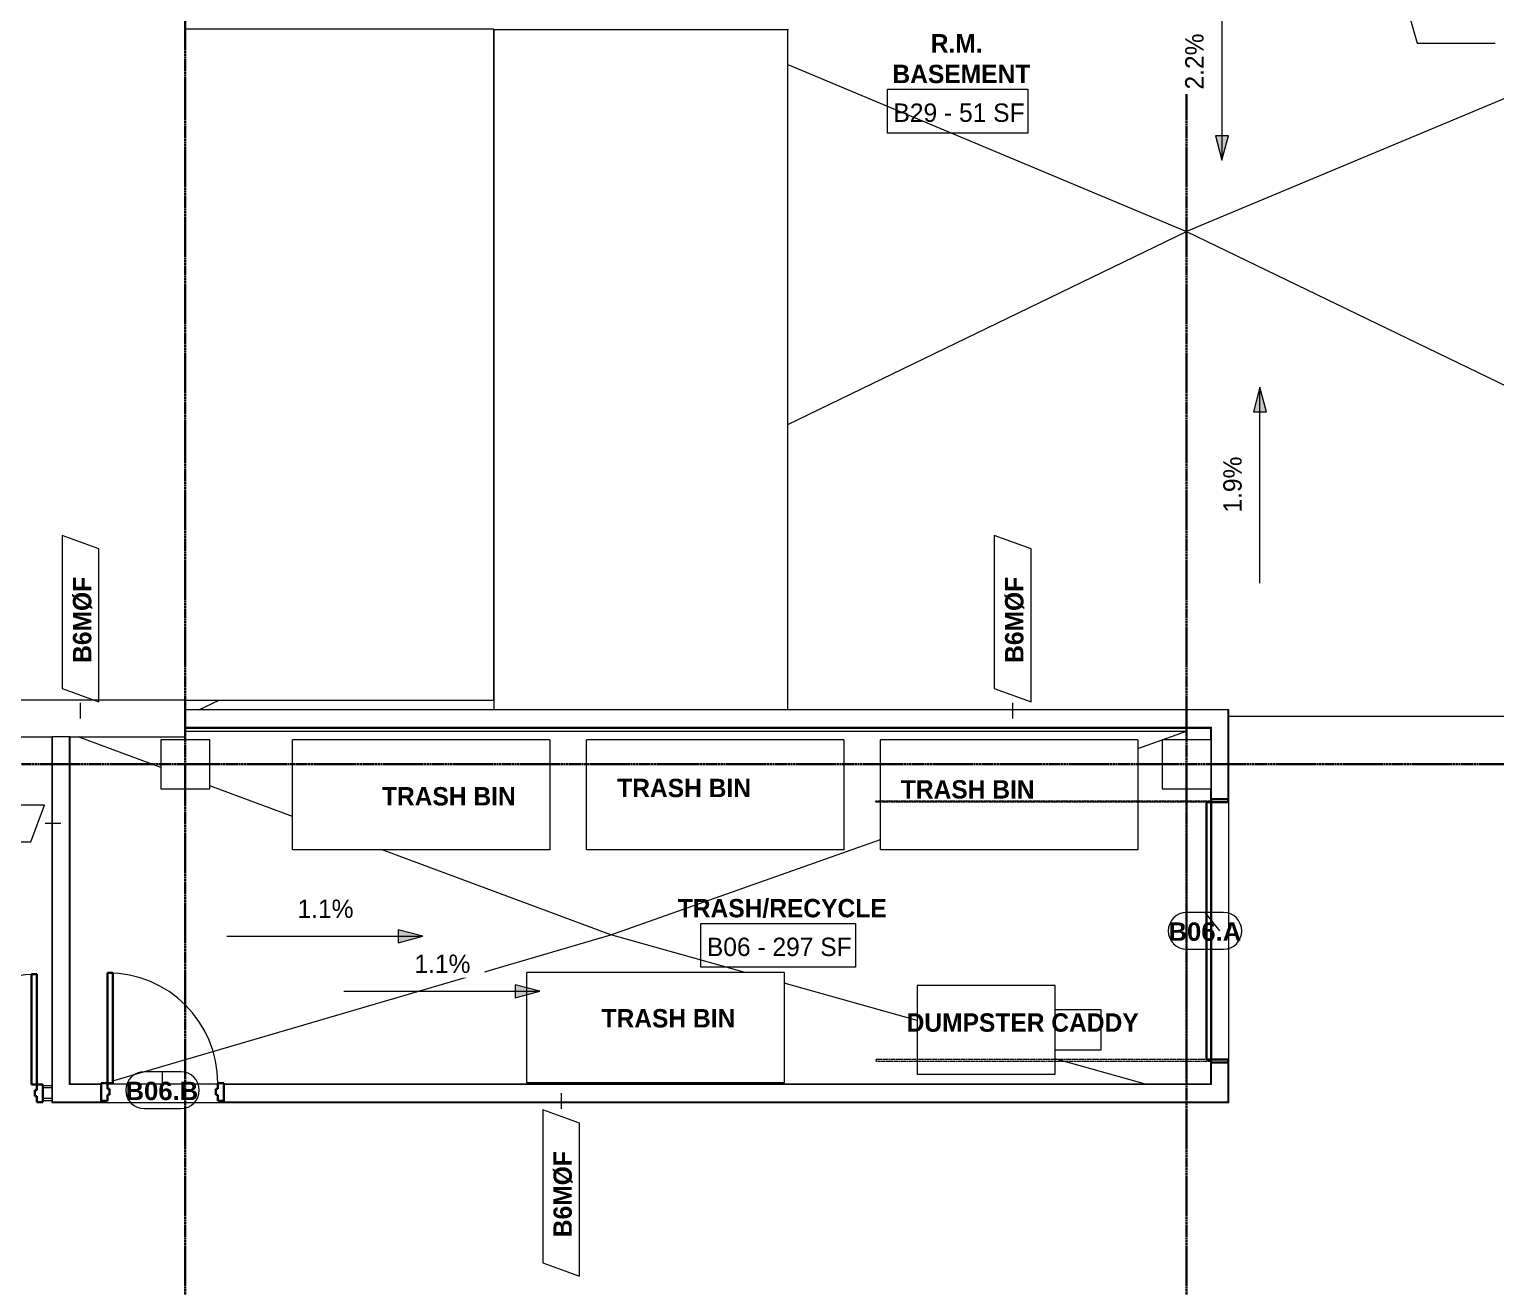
# Model space of a CAD drawing. Header units: inches. Extents: x -4110 to -1846, y 9754 to 12280.
# Drawn here: x -3205.2 to -2726.4, y 11364.6 to 11775.2 of the extents above; entities that cross this region are included whole.
import ezdxf

# ---------------------------------------------------------------- set-up
doc = ezdxf.new("R2010")
doc.units = ezdxf.units.IN
doc.header["$MEASUREMENT"] = 0
doc.linetypes.add('Dash', pattern=[0.25, 0.125, -0.125])
doc.linetypes.add('Grid Line 1_2_', pattern=[0.875, 0.5, -0.125, 0.125, -0.125])
for name, color, linetype, lineweight in [('0-1', 7, 'Continuous', 5), ('A-AREA-IDEN', 2, 'Continuous', 9), ('A-DOOR-2', 250, 'Continuous', 9), ('A-DOOR-3', 8, 'Continuous', 9), ('A-DOOR-4', 31, 'Continuous', 30), ('A-DOOR-FRAM', 31, 'Continuous', 30), ('A-DOOR-HDLN-1', 250, 'Dash', 9), ('A-DOOR-IDEN', 31, 'Continuous', 9), ('A-FLOR-1', 8, 'Continuous', 9), ('A-FLOR-2', 250, 'Continuous', 9), ('A-GENM-1', 250, 'Continuous', 9), ('A-WALL', 113, 'Continuous', 18), ('A-WALL-1', 10, 'Continuous', 18), ('A-WALL-IDEN', 211, 'Continuous', 9), ('G-ANNO-DIMS', 111, 'Continuous', 9), ('G-ANNO-TEXT', 231, 'Continuous', 9), ('I-WALL-2', 2, 'Continuous', 9), ('Q-SPCQ-1', 250, 'Continuous', 9), ('S-COLS-1', 250, 'Continuous', 9), ('S-FNDN-1', 250, 'Continuous', 9), ('S-FNDN-2', 32, 'Continuous', 9), ('S-GRID-1', 1, 'Grid Line 1_2_', 30)]:
    doc.layers.add(name, color=color, linetype=linetype, lineweight=lineweight)
doc.styles.add('Arial_B', font='arialbd.ttf', dxfattribs={"height": 6})
doc.styles.add('Century Gothic', font='ufonts.com_century-gothic.ttf', dxfattribs={"height": 6})
doc.styles.add('Century Gothic_B', font='GOTHICB.TTF', dxfattribs={"height": 6})

# ---------------------------------------------------------------- blocks, each defined once
blk = doc.blocks.new('CTR - 1st Phase - Shell_rvt-1-ENLARGED FLOOR PLAN - BASEMENT')
at = {"layer": 'A-FLOR-1'}
for p, q in [((-2521.39, 11837.19), (-2827.32, 11709.19)), ((-2957.55, 11763.68), (-2827.32, 11709.19)), ((-2957.55, 11646.12), (-2827.32, 11709.19)), ((-2827.32, 11709.19), (-2500.32, 11550.83)), ((-3149.86, 11552.99), (-3143.25, 11556.19)), ((-2500.32, 11550.83), (-2813.51, 11550.83)), ((-3162.32, 11534.16), (-3189.27, 11544.19)), ((-3154.32, 11546.03), (-2827.32, 11546.03)), ((-2843.26, 11540.39), (-2827.32, 11546.03)), ((-2827.32, 11546.03), (-2827.32, 11543.19)), ((-3119.26, 11518.14), (-3146.32, 11528.21)), ((-2827.32, 11527.19), (-2827.32, 11430.8)), ((-3015.33, 11479.46), (-2927.26, 11510.65)), ((-3015.33, 11479.46), (-3089.97, 11507.24)), ((-3177.95, 11431.82), (-3015.33, 11479.46)), ((-2971.48, 11467.24), (-3015.33, 11479.46)), ((-2915.26, 11451.57), (-2958.75, 11463.69)), ((-2840.78, 11430.8), (-2870.26, 11439.02)), ((-3180.35, 11431.11), (-3179.7, 11431.31))]:
    blk.add_line(p, q, dxfattribs=at)
at = {"layer": 'A-FLOR-2'}
blk.add_line((-2957.55, 11775.19), (-2957.55, 11774.99), dxfattribs=at)
blk = doc.blocks.new('CTR - 1st Phase - Structure_rvt-1-ENLARGED FLOOR PLAN - BASEMENT')
at = {"layer": 'A-FLOR-2'}
for p, q in [((-3053.55, 11775.19), (-3154.32, 11775.19)), ((-3053.55, 11556.19), (-3053.55, 11775.19)), ((-2957.55, 11774.99), (-3053.55, 11774.99)), ((-3053.55, 11774.99), (-3053.55, 11552.99)), ((-2957.55, 11552.99), (-2957.55, 11774.99)), ((-3154.32, 11556.19), (-3053.55, 11556.19))]:
    blk.add_line(p, q, dxfattribs=at)
at = {"layer": 'A-WALL-1'}
blk.add_line((-3191.89, 11544.19), (-3197.89, 11544.19), dxfattribs=at)
at = {"layer": 'S-COLS-1'}
for p, q in [((-3146.32, 11543.19), (-3162.32, 11543.19)), ((-3162.32, 11543.19), (-3162.32, 11543.11)), ((-3162.32, 11543.11), (-3162.32, 11527.27)), ((-3146.32, 11543.11), (-3146.32, 11543.19)), ((-3146.32, 11527.27), (-3146.32, 11543.11)), ((-2819.51, 11543.19), (-2835.32, 11543.19)), ((-2835.32, 11543.19), (-2835.32, 11543.11)), ((-2835.32, 11543.11), (-2835.32, 11527.27)), ((-2819.32, 11543.19), (-2819.51, 11543.19)), ((-2819.32, 11543.11), (-2819.32, 11543.19)), ((-2819.32, 11527.27), (-2819.32, 11543.11)), ((-3162.32, 11527.27), (-3162.32, 11527.19)), ((-3162.32, 11527.19), (-3146.32, 11527.19)), ((-3146.32, 11527.19), (-3146.32, 11527.27)), ((-2835.32, 11527.27), (-2835.32, 11527.19)), ((-2835.32, 11527.19), (-2819.51, 11527.19)), ((-2819.51, 11527.19), (-2819.32, 11527.19)), ((-2819.32, 11527.19), (-2819.32, 11527.27))]:
    blk.add_line(p, q, dxfattribs=at)
at = {"layer": 'S-FNDN-1'}
for p, q in [((-3154.32, 11556.19), (-3433.32, 11556.19)), ((-3154.32, 11544.19), (-3154.32, 11556.19)), ((-2819.51, 11552.99), (-3154.32, 11552.99)), ((-3154.32, 11552.99), (-3154.32, 11546.99)), ((-2813.51, 11552.99), (-2819.51, 11552.99)), ((-2813.51, 11424.8), (-2813.51, 11552.99)), ((-3433.32, 11544.19), (-3197.89, 11544.19)), ((-3197.89, 11544.19), (-3197.89, 11430.8)), ((-3191.89, 11430.8), (-3191.89, 11544.19)), ((-3191.89, 11544.19), (-3154.32, 11544.19)), ((-3154.32, 11546.99), (-2819.51, 11546.99)), ((-2819.51, 11546.99), (-2819.51, 11543.19)), ((-2819.51, 11543.19), (-2819.32, 11543.19)), ((-2819.32, 11543.19), (-2819.32, 11543.11)), ((-2819.32, 11543.11), (-2819.32, 11527.27)), ((-2819.51, 11527.19), (-2819.51, 11522.8)), ((-2819.32, 11527.19), (-2819.51, 11527.19)), ((-2819.32, 11527.27), (-2819.32, 11527.19)), ((-2819.51, 11438.8), (-2819.51, 11430.8)), ((-3197.89, 11430.8), (-3197.89, 11424.8)), ((-3181.7, 11430.8), (-3191.89, 11430.8)), ((-3143.7, 11430.8), (-3179.7, 11430.8)), ((-2819.51, 11430.8), (-3141.7, 11430.8)), ((-3197.89, 11424.8), (-2819.51, 11424.8)), ((-2819.51, 11424.8), (-2813.51, 11424.8))]:
    blk.add_line(p, q, dxfattribs=at)
at = {"layer": 'S-GRID-1'}
for p, q in [((-3154.32, 9772.61), (-3154.32, 12247.5)), ((-2827.32, 9772.61), (-2827.32, 12247.5)), ((-1846.46, 11535.19), (-4076.95, 11535.19))]:
    blk.add_line(p, q, dxfattribs=at)
blk = doc.blocks.new('Trash_Bin_3753 - 2-Yard Bin-2253474-ENLARGED FLOOR PLAN - BASEMENT')
at = {"layer": 'Q-SPCQ-1'}
for p, q in [((-42, -18), (-42, 18)), ((42, 18), (-42, 18)), ((42, 18), (42, -18)), ((42, -18), (-42, -18))]:
    blk.add_line(p, q, dxfattribs=at)
blk = doc.blocks.new('HOLLOW METAL - HM - METAL LEAF - 3-0 x 7-0-2191985-ENLARGED FLOOR PLAN - BASEMENT')
at = {"layer": 'A-DOOR-2'}
blk.add_arc((18, 3.125), 36, 90, 180, dxfattribs=at)
at = {"layer": 'A-DOOR-4'}
for p, q in [((18, 39.125), (16.25, 39.125)), ((16.25, 39.125), (16.25, 3.125)), ((18, 3.125), (18, 39.125)), ((16.25, 3.125), (18, 3.125))]:
    blk.add_line(p, q, dxfattribs=at)
at = {"layer": 'A-DOOR-FRAM'}
for p, q in [((-18, 3.125), (-20, 3.125)), ((-20, 3.125), (-20, -2.625)), ((-18, 1.1875), (-18, 3.125)), ((-17.375, 1.1875), (-18, 1.1875)), ((-17.375, -0.6875), (-17.375, 1.1875)), ((18, 1.1875), (17.375, 1.1875)), ((17.375, 1.1875), (17.375, -0.6875)), ((18, 3.125), (18, 1.1875)), ((20, 3.125), (18, 3.125)), ((20, -2.625), (20, 3.125)), ((-20, -2.625), (-18, -2.625)), ((-18, -2.625), (-18, -0.6875)), ((-18, -0.6875), (-17.375, -0.6875)), ((17.375, -0.6875), (18, -0.6875)), ((18, -0.6875), (18, -2.625)), ((18, -2.625), (20, -2.625))]:
    blk.add_line(p, q, dxfattribs=at)
blk = doc.blocks.new('HOLLOW METAL - HM - METAL LEAF - 3-0 x 7-0-2191988-ENLARGED FLOOR PLAN - BASEMENT')
at = {"layer": 'A-DOOR-2'}
blk.add_arc((18, -3.5625), 36, 180, 270, dxfattribs=at)
at = {"layer": 'A-DOOR-4'}
for p, q in [((16.25, -3.5625), (18, -3.5625)), ((16.25, -39.5625), (16.25, -3.5625)), ((18, -3.5625), (18, -39.5625)), ((18, -39.5625), (16.25, -39.5625))]:
    blk.add_line(p, q, dxfattribs=at)
at = {"layer": 'A-DOOR-FRAM'}
for p, q in [((-20, 2.1875), (-18, 2.1875)), ((-20, -3.5625), (-20, 2.1875)), ((-18, 2.1875), (-18, 0.25)), ((-18, 0.25), (-17.375, 0.25)), ((-17.375, 0.25), (-17.375, -1.625)), ((17.375, 0.25), (18, 0.25)), ((17.375, -1.625), (17.375, 0.25)), ((18, 2.1875), (20, 2.1875)), ((18, 0.25), (18, 2.1875)), ((20, 2.1875), (20, -3.5625)), ((-18, -3.5625), (-20, -3.5625)), ((-18, -1.625), (-18, -3.5625)), ((-17.375, -1.625), (-18, -1.625)), ((18, -1.625), (17.375, -1.625)), ((18, -3.5625), (18, -1.625)), ((20, -3.5625), (18, -3.5625))]:
    blk.add_line(p, q, dxfattribs=at)
blk = doc.blocks.new('OVERHEAD GARAGE DOOR - 7_X8_-2198361-ENLARGED FLOOR PLAN - BASEMENT')
at = {"layer": 'A-DOOR-4'}
for p, q in [((42, -2.9375), (-42, -2.9375)), ((-42, -2.9375), (-42, -4.4375)), ((-42, -4.4375), (42, -4.4375)), ((42, -4.4375), (42, -2.9375))]:
    blk.add_line(p, q, dxfattribs=at)
at = {"layer": 'A-DOOR-FRAM'}
for p, q in [((-42, 2.6875), (-43, 2.6875)), ((-43, 2.6875), (-43, -2.9375)), ((-42, -2.9375), (-42, 2.6875)), ((42, 2.6875), (42, -2.9375)), ((43, 2.6875), (42, 2.6875)), ((43, -2.9375), (43, 2.6875)), ((-43, -2.9375), (-42, -2.9375)), ((42, -2.9375), (43, -2.9375))]:
    blk.add_line(p, q, dxfattribs=at)
at = {"layer": 'A-DOOR-HDLN-1'}
for p, q in [((-42.5, -112.4375), (-42.5, -2.9375)), ((-42, -4.4375), (-42, -112.4375)), ((42, -4.4375), (42, -112.4375)), ((42.5, -112.4375), (42.5, -2.9375)), ((-42, -112.4375), (-42.5, -112.4375)), ((42, -112.4375), (42.5, -112.4375))]:
    blk.add_line(p, q, dxfattribs=at)
blk = doc.blocks.new('Dumpster Caddy - Dumpster Caddy-2254731-ENLARGED FLOOR PLAN - BASEMENT')
at = {"layer": 'A-GENM-1'}
for p, q in [((45, 29), (0, 29)), ((0, 29), (0, 0)), ((45, 0), (45, 29)), ((60, 21), (45, 21)), ((60, 8), (60, 21)), ((45, 8), (60, 8)), ((0, 0), (45, 0))]:
    blk.add_line(p, q, dxfattribs=at)
blk = doc.blocks.new('Door Tag - Plans-594102-ENLARGED FLOOR PLAN - BASEMENT')
at = {"layer": 'A-DOOR-IDEN'}
for p, q in [((0.09375, 0.09375), (-0.09375, 0.09375)), ((-0.09375, -0.09375), (0.09375, -0.09375))]:
    blk.add_line(p, q, dxfattribs=at)
for centre, start, end in [((-0.09375, 0), 90, 270), ((0.09375, 0), 270, 90)]:
    blk.add_arc(centre, 0.09375, start, end, dxfattribs=at)
blk = doc.blocks.new('Wall Tag - Arch Wall-633520-ENLARGED FLOOR PLAN - BASEMENT')
at = {"layer": 'A-WALL-IDEN'}
for p, q in [((-0.3561, 0.0937), (-0.4244, -0.0937)), ((0.4244, 0.0937), (-0.3561, 0.0937)), ((0.3561, -0.0937), (0.4244, 0.0937)), ((-0.4244, -0.0937), (0.3561, -0.0937))]:
    blk.add_line(p, q, dxfattribs=at)

msp = doc.modelspace()

# ---------------------------------------------------------------- hatches: boundary and pattern name
at = {"layer": 'G-ANNO-DIMS'}
for points in [[(-2815.8, 11732.43), (-2813.65, 11740.43), (-2817.94, 11740.43)], [(-2803.36, 11658.29), (-2805.51, 11650.29), (-2801.22, 11650.29)], [(-3038.56, 11461.08), (-3046.56, 11463.22), (-3046.56, 11458.93)]]:
    msp.add_hatch(color=256, dxfattribs=at).paths.add_polyline_path(points, flags=0)

# ---------------------------------------------------------------- linework, layer by layer
at = {"layer": 'A-AREA-IDEN', "flags": 128}
for points in [[(-2925.04, 11755.63), (-2879.22, 11755.63), (-2879.22, 11741.3), (-2925.04, 11741.3)], [(-2985.97, 11483.25), (-2935.46, 11483.25), (-2935.46, 11468.92), (-2985.97, 11468.92)]]:
    msp.add_lwpolyline(points, close=True, dxfattribs=at)
at = {"layer": 'A-DOOR-IDEN'}
for p, q in [((-2816.51, 11480.8), (-2821.31, 11486.8)), ((-3161.7, 11427.8), (-3161.7, 11434.78))]:
    msp.add_line(p, q, dxfattribs=at)
at = {"layer": 'A-WALL'}
for p, q in [((-3197.7, 11429.55), (-3200.77, 11429.55)), ((-3197.7, 11426.05), (-3200.77, 11426.05))]:
    msp.add_line(p, q, dxfattribs=at)
at = {"layer": 'A-WALL-IDEN'}
for p, q in [((-3188.46, 11550.18), (-3188.46, 11555.29)), ((-2884.11, 11550.18), (-2884.11, 11555.29)), ((-3194.89, 11515.87), (-3200, 11515.87)), ((-3031.58, 11427.8), (-3031.58, 11422.69))]:
    msp.add_line(p, q, dxfattribs=at)
at = {"layer": 'G-ANNO-DIMS'}
for p, q in [((-2815.8, 11796.43), (-2815.8, 11732.43)), ((-2813.65, 11740.43), (-2817.94, 11740.43)), ((-2817.94, 11740.43), (-2815.8, 11732.43)), ((-2815.8, 11732.43), (-2813.65, 11740.43)), ((-2803.36, 11658.29), (-2805.51, 11650.29)), ((-2801.22, 11650.29), (-2803.36, 11658.29)), ((-2803.36, 11594.29), (-2803.36, 11658.29)), ((-2805.51, 11650.29), (-2801.22, 11650.29)), ((-3140.74, 11479.04), (-3076.74, 11479.04)), ((-3076.74, 11479.04), (-3084.74, 11481.19)), ((-3084.74, 11481.19), (-3084.74, 11476.9)), ((-3038.56, 11461.08), (-3046.56, 11463.22)), ((-3046.56, 11463.22), (-3046.56, 11458.93)), ((-3102.56, 11461.08), (-3038.56, 11461.08)), ((-3046.56, 11458.93), (-3038.56, 11461.08))]:
    msp.add_line(p, q, dxfattribs=at)
at = {"layer": 'G-ANNO-TEXT'}
for p, q in [((-2773.85, 11845.98), (-2752, 11770.72)), ((-2752, 11770.72), (-2726.52, 11770.72))]:
    msp.add_line(p, q, dxfattribs=at)
at = {"layer": 'I-WALL-2'}
for p, q in [((-3197.7, 11430.18), (-3200.77, 11430.18)), ((-3200.77, 11425.43), (-3197.7, 11425.43))]:
    msp.add_line(p, q, dxfattribs=at)
at = {"layer": 'S-FNDN-2'}
for p, q in [((-2813.7, 11552.99), (-3154.32, 11552.99)), ((-3154.32, 11552.99), (-3154.32, 11547.36)), ((-2813.7, 11523.8), (-2813.7, 11552.99)), ((-3192.07, 11544.19), (-3197.7, 11544.19)), ((-3197.7, 11544.19), (-3197.7, 11424.99)), ((-3192.07, 11430.61), (-3192.07, 11544.19)), ((-3154.32, 11547.36), (-2819.32, 11547.36)), ((-2819.32, 11547.36), (-2819.32, 11523.8)), ((-2819.32, 11437.8), (-2819.32, 11430.61)), ((-2813.7, 11424.99), (-2813.7, 11437.8)), ((-3181.7, 11430.61), (-3192.07, 11430.61)), ((-2819.32, 11430.61), (-3141.7, 11430.61)), ((-3197.7, 11424.99), (-3181.7, 11424.99)), ((-3181.7, 11424.99), (-3181.7, 11425.36)), ((-3141.7, 11425.36), (-3141.7, 11424.99)), ((-3141.7, 11424.99), (-2813.7, 11424.99))]:
    msp.add_line(p, q, dxfattribs=at)

# ---------------------------------------------------------------- block references
at = {"layer": '0-1'}
for name in ['CTR - 1st Phase - Structure_rvt-1-ENLARGED FLOOR PLAN - BASEMENT', 'CTR - 1st Phase - Shell_rvt-1-ENLARGED FLOOR PLAN - BASEMENT']:
    msp.add_blockref(name, (0, 0), dxfattribs=at)
at = {"layer": 'A-DOOR-2', "rotation": 270}
msp.add_blockref('OVERHEAD GARAGE DOOR - 7_X8_-2198361-ENLARGED FLOOR PLAN - BASEMENT', (-2816.39, 11480.8), dxfattribs=at)
at = {"layer": 'A-DOOR-3'}
msp.add_blockref('HOLLOW METAL - HM - METAL LEAF - 3-0 x 7-0-2191985-ENLARGED FLOOR PLAN - BASEMENT', (-3220.77, 11427.55), dxfattribs=at)
at = {"layer": 'A-DOOR-3', "rotation": 180}
msp.add_blockref('HOLLOW METAL - HM - METAL LEAF - 3-0 x 7-0-2191988-ENLARGED FLOOR PLAN - BASEMENT', (-3161.7, 11427.55), dxfattribs=at)
at = {"layer": 'A-DOOR-IDEN', "xscale": 63.99999999999997, "yscale": 63.99999999999997, "zscale": 63.99999999999997}
for p in [(-2821.31, 11480.8), (-3161.7, 11428.78)]:
    msp.add_blockref('Door Tag - Plans-594102-ENLARGED FLOOR PLAN - BASEMENT', p, dxfattribs=at)
at = {"layer": 'A-GENM-1'}
msp.add_blockref('Dumpster Caddy - Dumpster Caddy-2254731-ENLARGED FLOOR PLAN - BASEMENT', (-2915.26, 11433.99), dxfattribs=at)
at = {"layer": 'A-WALL-IDEN', "xscale": 63.99999999999997, "yscale": 63.99999999999997, "zscale": 63.99999999999997, "rotation": 89.99999999999955}
for p in [(-3188.46, 11582.76), (-2884.11, 11582.76), (-3031.58, 11395.22)]:
    msp.add_blockref('Wall Tag - Arch Wall-633520-ENLARGED FLOOR PLAN - BASEMENT', p, dxfattribs=at)
at = {"layer": 'A-WALL-IDEN', "xscale": 63.99999999999997, "yscale": 63.99999999999997, "zscale": 63.99999999999997}
msp.add_blockref('Wall Tag - Arch Wall-633520-ENLARGED FLOOR PLAN - BASEMENT', (-3227.47, 11515.87), dxfattribs=at)
at = {"layer": 'Q-SPCQ-1'}
for p in [(-3077.26, 11525.24), (-2981.26, 11525.24), (-2885.26, 11525.24), (-3000.75, 11449.24)]:
    msp.add_blockref('Trash_Bin_3753 - 2-Yard Bin-2253474-ENLARGED FLOOR PLAN - BASEMENT', p, dxfattribs=at)

# ---------------------------------------------------------------- texts
at = {"layer": 'A-AREA-IDEN', "char_height": 6, "attachment_point": 1}
for s, insert, width, style in [('R.M.', (-2910.88, 11773.62), 21.008, 'Century Gothic_B'), ('BASEMENT', (-2923.38, 11763.62), 51.308, 'Century Gothic_B'), ('B29 - 51 SF', (-2923.04, 11750.97), 50.5, 'Century Gothic'), ('TRASH/RECYCLE', (-2993.47, 11491.23), 79.184, 'Century Gothic_B'), ('B06 - 297 SF', (-2983.97, 11478.59), 56.156, 'Century Gothic')]:
    msp.add_mtext(s, dxfattribs=dict(at, insert=insert, width=width, style=style))
at = {"layer": 'A-DOOR-IDEN', "char_height": 6, "attachment_point": 1, "style": 'Arial_B'}
for s, insert, width in [('B06.A', (-2833.25, 11483.56), 28.684), ('B06.B', (-3173.81, 11431.54), 29.088)]:
    msp.add_mtext(s, dxfattribs=dict(at, insert=insert, width=width))
at = {"layer": 'A-WALL-IDEN', "char_height": 6, "width": 34.744, "attachment_point": 1, "rotation": 90, "style": 'Century Gothic_B'}
for insert in [(-3190.96, 11568.32), (-2886.61, 11568.32), (-3034.07, 11380.79)]:
    msp.add_mtext('B6MØF', dxfattribs=dict(at, insert=insert))
at = {"layer": 'G-ANNO-TEXT', "char_height": 6, "attachment_point": 1, "style": 'Century Gothic_B'}
for s, insert, width in [('TRASH BIN', (-3013.25, 11530.47), 49.894), ('TRASH BIN', (-2920.64, 11530.01), 49.894), ('TRASH BIN', (-3090.07, 11527.76), 49.894), ('TRASH BIN', (-3018.37, 11455.27), 49.894), ('DUMPSTER CADDY', (-2918.75, 11453.88), 89.89)]:
    msp.add_mtext(s, dxfattribs=dict(at, insert=insert, width=width))

# ---------------------------------------------------------------- next in the draw order: texts
at = {"layer": 'G-ANNO-DIMS', "char_height": 6, "width": 21.3504, "attachment_point": 1, "rotation": 90, "line_spacing_factor": 0.984502, "style": 'Century Gothic', "bg_fill": 3, "box_fill_scale": 1.25, "bg_fill_color": 256, "bg_fill_true_color": 13158600, "bg_fill_transparency": 0}
for s, insert in [('2.2%', (-2827.79, 11755.53)), ('1.9%', (-2815.35, 11617.39))]:
    msp.add_mtext(s, dxfattribs=dict(at, insert=insert))
at = {"layer": 'G-ANNO-DIMS', "char_height": 6, "width": 21.3504, "attachment_point": 1, "line_spacing_factor": 0.984502, "style": 'Century Gothic', "bg_fill": 3, "box_fill_scale": 1.25, "bg_fill_color": 256, "bg_fill_true_color": 13158600, "bg_fill_transparency": 0}
for insert in [(-3117.64, 11491.03), (-3079.46, 11473.06)]:
    msp.add_mtext('1.1%', dxfattribs=dict(at, insert=insert))

# ---------------------------------------------------------------- next in the draw order: hatches: boundary and pattern name
at = {"layer": 'G-ANNO-DIMS'}
msp.add_hatch(color=256, dxfattribs=at).paths.add_polyline_path([(-3076.74, 11479.04), (-3084.74, 11481.19), (-3084.74, 11476.9)], flags=0)

# ---------------------------------------------------------------- next in the draw order: linework, layer by layer
msp.add_line((-3084.74, 11476.9), (-3076.74, 11479.04), dxfattribs=at)

doc.saveas('drawing.dxf')
